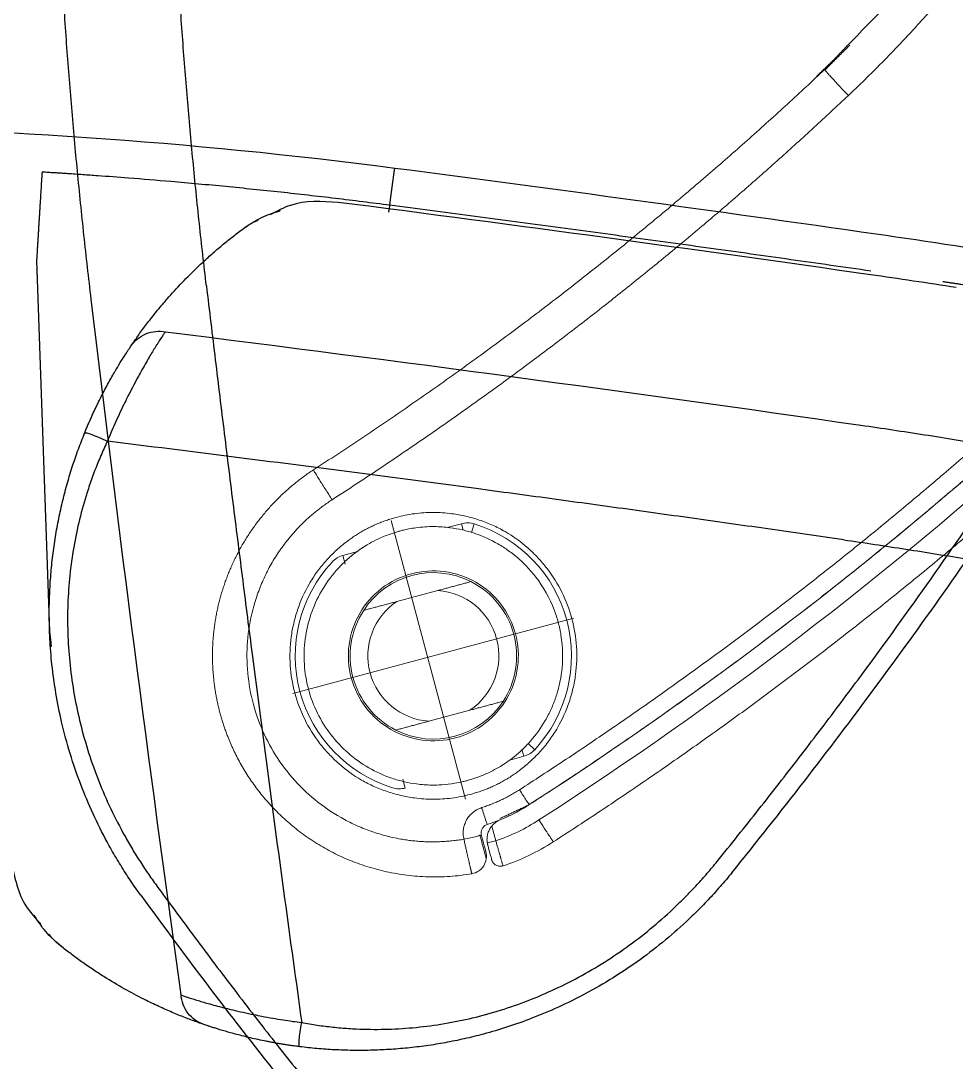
# Model space of a CAD drawing. Extents: x -4361 to 1554, y -156 to 2372.
# Drawn here: x -794.9 to -743.2, y 666.5 to 724.1 of the extents above; entities that cross this region are included whole.
import ezdxf

# ---------------------------------------------------------------- set-up
doc = ezdxf.new("R2010")
doc.units = 0
doc.header["$LTSCALE"] = 20
doc.header["$MEASUREMENT"] = 0
doc.linetypes.add('CENTER', pattern=[2, 1.25, -0.25, 0.25, -0.25])
doc.layers.get('0').update_dxf_attribs({"linetype": 'CONTINUOUS'})
doc.layers.add('#1-CEN', color=1, linetype='CENTER', lineweight=20)
doc.layers.add('CENTER', color=2, linetype='CENTER')

# ---------------------------------------------------------------- blocks, each defined once
blk = doc.blocks.new('A$C151ae08b')
at = {"layer": '#1-CEN'}
for p, q in [((53.578, 42.198), (53.578, 38.254)), ((55.499, 40.306), (51.59, 40.306))]:
    blk.add_line(p, q, dxfattribs=at)
at = {"color": 7, "linetype": 'Continuous', "lineweight": 15}
for p, q in [((52.069, 41.058), (51.946, 41.058)), ((55.21, 41.058), (55.088, 41.058)), ((55.21, 40.853), (55.21, 41.058)), ((52.738, 40.514), (52.738, 39.938)), ((52.738, 40.514), (52.738, 39.938)), ((54.418, 39.938), (54.418, 40.514)), ((54.418, 39.938), (54.418, 40.514)), ((50.937, 40.058), (51.145, 40.058)), ((51.946, 39.591), (51.946, 39.395)), ((55.21, 39.395), (55.21, 39.595)), ((51.946, 39.395), (52.039, 39.395)), ((55.21, 39.395), (55.119, 39.395)), ((51.994, 39.229), (52.098, 39.294)), ((55.162, 39.229), (55.058, 39.294))]:
    blk.add_line(p, q, dxfattribs=at)
for radius, start, end in [(1.128, 41.8683, 138.1317), (1.128, 41.8683, 138.1317), (0.888, 18.9246, 161.0754), (0.888, 18.9246, 161.0754), (1.128, 138.1317, 221.8683), (1.128, 138.1317, 221.8683), (1.128, 318.1317, 41.8683), (1.128, 318.1317, 41.8683), (0.888, 198.9246, 341.0754), (0.888, 198.9246, 341.0754), (1.128, 221.8683, 318.1317), (1.128, 221.8683, 318.1317)]:
    blk.add_arc((53.578, 40.226), radius, start, end, dxfattribs=at)
for points, knots in [([(56.434, 41.144), (56.426, 41.169), (56.409, 41.22), (56.381, 41.295), (56.351, 41.369), (56.319, 41.442), (56.286, 41.514), (56.251, 41.584), (56.214, 41.654), (56.175, 41.722), (56.135, 41.788), (56.094, 41.854), (56.051, 41.918), (56.006, 41.98), (55.961, 42.042), (55.914, 42.101), (55.866, 42.16), (55.816, 42.217), (55.765, 42.272), (55.714, 42.326), (55.661, 42.378), (55.607, 42.429), (55.552, 42.478), (55.496, 42.526), (55.44, 42.572), (55.382, 42.616), (55.324, 42.659), (55.265, 42.7), (55.205, 42.74), (55.145, 42.778), (55.084, 42.814), (55.023, 42.849), (54.961, 42.882), (54.898, 42.914), (54.835, 42.944), (54.772, 42.972), (54.708, 42.999), (54.645, 43.024), (54.58, 43.048), (54.516, 43.07), (54.452, 43.09), (54.387, 43.109), (54.322, 43.126), (54.258, 43.142), (54.193, 43.157), (54.128, 43.169), (54.064, 43.181), (53.999, 43.191), (53.935, 43.199), (53.871, 43.206), (53.807, 43.212), (53.743, 43.216), (53.679, 43.219), (53.616, 43.22), (53.553, 43.22), (53.49, 43.219), (53.428, 43.217), (53.366, 43.213), (53.305, 43.208), (53.232, 43.2), (53.147, 43.189), (53.049, 43.173), (52.95, 43.154), (52.85, 43.131), (52.749, 43.104), (52.648, 43.073), (52.546, 43.037), (52.444, 42.998), (52.342, 42.954), (52.241, 42.905), (52.139, 42.852), (52.039, 42.795), (51.939, 42.732), (51.84, 42.665), (51.743, 42.593), (51.647, 42.515), (51.554, 42.433), (51.463, 42.346), (51.374, 42.254), (51.289, 42.157), (51.206, 42.054), (51.127, 41.947), (51.052, 41.836), (50.982, 41.719), (50.915, 41.598), (50.854, 41.472), (50.798, 41.343), (50.747, 41.209), (50.702, 41.071), (50.664, 40.93), (50.631, 40.785), (50.606, 40.637), (50.595, 40.537), (50.59, 40.487)], [0, 0, 0, 0, 0.009798, 0.019556, 0.029273, 0.03895, 0.048585, 0.058178, 0.067728, 0.077235, 0.0867, 0.096122, 0.105501, 0.114839, 0.124134, 0.133387, 0.142599, 0.15177, 0.160899, 0.169988, 0.179036, 0.188043, 0.197009, 0.205935, 0.21482, 0.223663, 0.232466, 0.241228, 0.249948, 0.258627, 0.267266, 0.275863, 0.28442, 0.292935, 0.30141, 0.309845, 0.318238, 0.32659, 0.334902, 0.343173, 0.351403, 0.359592, 0.36774, 0.375847, 0.383913, 0.391939, 0.399924, 0.407868, 0.415772, 0.423634, 0.431456, 0.439237, 0.446977, 0.454676, 0.462335, 0.469952, 0.477529, 0.485064, 0.492559, 0.500014, 0.511881, 0.523953, 0.536231, 0.548713, 0.5614, 0.574291, 0.587388, 0.60069, 0.614197, 0.627909, 0.641826, 0.655947, 0.670273, 0.684804, 0.69954, 0.714482, 0.729628, 0.74498, 0.760536, 0.776297, 0.792264, 0.808437, 0.824817, 0.841403, 0.858195, 0.875192, 0.892394, 0.909803, 0.927419, 0.945245, 0.963282, 0.981533, 1, 1, 1, 1]), ([(51.07, 40.47), (51.072, 40.496), (51.078, 40.549), (51.089, 40.627), (51.103, 40.705), (51.119, 40.781), (51.137, 40.857), (51.157, 40.933), (51.18, 41.007), (51.205, 41.081), (51.232, 41.154), (51.262, 41.226), (51.312, 41.339), (51.391, 41.49), (51.506, 41.672), (51.637, 41.844), (51.83, 42.057), (52.104, 42.292), (52.476, 42.513), (52.88, 42.667), (53.304, 42.75), (53.737, 42.76), (54.165, 42.696), (54.575, 42.561), (54.894, 42.391), (55.128, 42.224), (55.292, 42.085), (55.444, 41.931), (55.567, 41.784), (55.665, 41.648), (55.742, 41.528), (55.812, 41.403), (55.874, 41.274), (55.93, 41.141), (55.962, 41.05), (55.978, 41.004)], [0, 0, 0, 0, 0.011558, 0.023044, 0.03447, 0.045846, 0.057182, 0.068489, 0.079778, 0.091061, 0.102348, 0.11365, 0.124977, 0.156328, 0.187596, 0.218839, 0.250128, 0.312583, 0.375059, 0.437529, 0.499998, 0.562467, 0.624938, 0.687413, 0.749869, 0.78114, 0.812401, 0.843648, 0.875019, 0.89576, 0.916447, 0.937148, 0.957929, 0.978858, 1, 1, 1, 1]), ([(55.522, 40.229), (55.522, 40.252), (55.521, 40.299), (55.517, 40.369), (55.511, 40.439), (55.503, 40.508), (55.491, 40.576), (55.478, 40.643), (55.462, 40.71), (55.443, 40.777), (55.422, 40.842), (55.399, 40.907), (55.358, 41.009), (55.294, 41.145), (55.196, 41.309), (55.083, 41.463), (54.912, 41.652), (54.714, 41.813), (54.495, 41.943), (54.266, 42.052), (53.96, 42.146), (53.578, 42.182), (53.197, 42.146), (52.891, 42.052), (52.662, 41.943), (52.443, 41.813), (52.244, 41.652), (52.074, 41.463), (51.961, 41.31), (51.863, 41.145), (51.79, 40.992), (51.737, 40.854), (51.7, 40.733), (51.671, 40.61), (51.65, 40.485), (51.637, 40.357), (51.635, 40.272), (51.634, 40.229)], [0, 0, 0, 0, 0.01158, 0.023074, 0.034497, 0.045863, 0.057188, 0.068485, 0.079771, 0.091059, 0.102365, 0.113704, 0.12509, 0.156373, 0.187616, 0.219061, 0.250139, 0.312584, 0.34385, 0.375109, 0.437393, 0.500008, 0.562601, 0.624906, 0.656143, 0.687432, 0.749876, 0.780933, 0.812399, 0.84362, 0.874925, 0.895755, 0.916469, 0.937158, 0.957916, 0.978833, 1, 1, 1, 1]), ([(55.162, 41.224), (54.82, 41.768), (54.221, 42.098), (52.935, 42.098), (52.337, 41.768), (51.994, 41.224)], [0, 0, 0, 0, 0.5, 0.5, 1, 1, 1, 1]), ([(51.826, 40.226), (51.827, 40.244), (51.827, 40.3), (51.834, 40.414), (51.855, 40.556), (51.896, 40.725), (51.952, 40.886), (52.03, 41.052), (52.148, 41.249), (52.331, 41.473), (52.599, 41.692), (52.904, 41.855), (53.234, 41.956), (53.578, 41.99), (53.922, 41.956), (54.253, 41.855), (54.558, 41.692), (54.825, 41.473), (55.009, 41.249), (55.127, 41.052), (55.205, 40.886), (55.261, 40.725), (55.301, 40.556), (55.322, 40.414), (55.33, 40.3), (55.33, 40.244), (55.33, 40.226)], [0, 0, 0, 0, 0.009587, 0.03044, 0.062553, 0.087906, 0.125097, 0.15545, 0.187645, 0.250115, 0.312586, 0.375058, 0.437529, 0.5, 0.562471, 0.624942, 0.687414, 0.749885, 0.812355, 0.844549, 0.874903, 0.912094, 0.937447, 0.969568, 0.990422, 1, 1, 1, 1]), ([(52.426, 40.226), (52.426, 40.377), (52.456, 40.528), (52.572, 40.806), (52.657, 40.934), (52.87, 41.147), (52.998, 41.233), (53.277, 41.348), (53.428, 41.378), (53.729, 41.378), (53.88, 41.348), (54.159, 41.233), (54.286, 41.147), (54.5, 40.934), (54.585, 40.806), (54.7, 40.528), (54.73, 40.377), (54.73, 40.226)], [0, 0, 0, 0, 0.125, 0.125, 0.25, 0.25, 0.375, 0.375, 0.5, 0.5, 0.625, 0.625, 0.75, 0.75, 0.875, 0.875, 1, 1, 1, 1]), ([(56.434, 41.144), (56.434, 41.145), (56.424, 41.142), (56.379, 41.129), (56.344, 41.119), (56.255, 41.092), (56.201, 41.075), (56.089, 41.039), (56.031, 41.021), (55.978, 41.004)], [0, 0, 0, 0, 0.25, 0.25, 0.5, 0.5, 0.75, 0.75, 1, 1, 1, 1]), ([(59.883, 33.048), (59.829, 33.149), (59.721, 33.35), (59.561, 33.654), (59.403, 33.961), (59.245, 34.272), (59.089, 34.585), (58.934, 34.902), (58.781, 35.222), (58.629, 35.545), (58.478, 35.871), (58.329, 36.2), (58.181, 36.533), (58.036, 36.869), (57.891, 37.207), (57.749, 37.55), (57.608, 37.895), (57.47, 38.243), (57.333, 38.595), (57.198, 38.95), (57.065, 39.307), (56.935, 39.669), (56.806, 40.033), (56.68, 40.4), (56.555, 40.771), (56.475, 41.019), (56.435, 41.144)], [0, 0, 0, 0, 0.038731, 0.077717, 0.116958, 0.156455, 0.196207, 0.236214, 0.276476, 0.316994, 0.357767, 0.398796, 0.44008, 0.481619, 0.523413, 0.565462, 0.607767, 0.650328, 0.693143, 0.736214, 0.77954, 0.823121, 0.866958, 0.91105, 0.955397, 1, 1, 1, 1]), ([(55.978, 41.004), (56.013, 40.895), (56.083, 40.678), (56.191, 40.353), (56.302, 40.029), (56.415, 39.705), (56.53, 39.383), (56.647, 39.062), (56.766, 38.741), (56.888, 38.421), (57.012, 38.102), (57.138, 37.784), (57.267, 37.467), (57.398, 37.151), (57.569, 36.745), (57.783, 36.252), (58.043, 35.672), (58.311, 35.096), (58.587, 34.523), (58.87, 33.954), (59.16, 33.389), (59.36, 33.014), (59.46, 32.827)], [0, 0, 0, 0, 0.038503, 0.076992, 0.115469, 0.153937, 0.192395, 0.230848, 0.269296, 0.307742, 0.346187, 0.384634, 0.423084, 0.461539, 0.500001, 0.571422, 0.642824, 0.714221, 0.785625, 0.857048, 0.928502, 1, 1, 1, 1]), ([(50.59, 40.487), (50.587, 40.454), (50.591, 40.42), (50.612, 40.358), (50.629, 40.328), (50.674, 40.28), (50.702, 40.26), (50.763, 40.233), (50.796, 40.226), (50.829, 40.226)], [0, 0, 0, 0, 0.25, 0.25, 0.5, 0.5, 0.75, 0.75, 1, 1, 1, 1]), ([(51.07, 40.47), (51.06, 40.47), (51.041, 40.471), (51.012, 40.472), (50.984, 40.473), (50.956, 40.475), (50.929, 40.476), (50.903, 40.477), (50.877, 40.478), (50.853, 40.479), (50.829, 40.48), (50.806, 40.481), (50.785, 40.481), (50.764, 40.482), (50.744, 40.483), (50.726, 40.483), (50.709, 40.484), (50.693, 40.485), (50.678, 40.485), (50.664, 40.486), (50.652, 40.486), (50.64, 40.486), (50.63, 40.487), (50.621, 40.487), (50.613, 40.487), (50.606, 40.487), (50.601, 40.487), (50.596, 40.487), (50.593, 40.487), (50.591, 40.487), (50.59, 40.487), (50.59, 40.487)], [0, 0, 0, 0, 0.038964, 0.077555, 0.11582, 0.153765, 0.191392, 0.228696, 0.265675, 0.302324, 0.338637, 0.374614, 0.410251, 0.445553, 0.480526, 0.515178, 0.549526, 0.583579, 0.617347, 0.650832, 0.684034, 0.716951, 0.749581, 0.781919, 0.813964, 0.84571, 0.877158, 0.908307, 0.939157, 0.969714, 1, 1, 1, 1]), ([(51.07, 40.469), (51.068, 40.438), (51.066, 40.375), (51.063, 40.292), (51.062, 40.261), (51.062, 40.246)], [0, 0, 0, 0, 0.335722, 0.671475, 1, 1, 1, 1]), ([(51.421, 40.127), (51.42, 40.136), (51.419, 40.154), (51.414, 40.181), (51.408, 40.207), (51.4, 40.232), (51.385, 40.27), (51.358, 40.317), (51.314, 40.369), (51.261, 40.411), (51.202, 40.443), (51.137, 40.464), (51.092, 40.468), (51.07, 40.469)], [0, 0, 0, 0, 0.050911, 0.101081, 0.150778, 0.200279, 0.249863, 0.375145, 0.500061, 0.624759, 0.75035, 0.873771, 1, 1, 1, 1]), ([(50.733, 40.246), (50.735, 40.246), (50.738, 40.246), (50.765, 40.246), (50.827, 40.246), (50.939, 40.246), (51.026, 40.246), (51.07, 40.246)], [0, 0, 0, 0, 0.125679, 0.251263, 0.500649, 0.750124, 1, 1, 1, 1]), ([(51.062, 40.246), (51.062, 40.246), (51.062, 40.227), (51.061, 40.227), (51.061, 40.226)], [0, 0, 0, 0, 0.021022, 1, 1, 1, 1]), ([(50.703, 40.178), (50.687, 40.178), (50.671, 40.175), (50.641, 40.162), (50.627, 40.152), (50.605, 40.129), (50.596, 40.115), (50.585, 40.084), (50.583, 40.067), (50.583, 40.051)], [0, 0, 0, 0, 0.25, 0.25, 0.5, 0.5, 0.75, 0.75, 1, 1, 1, 1]), ([(50.911, 40.178), (50.854, 40.178), (50.801, 40.178), (50.725, 40.178), (50.703, 40.178), (50.703, 40.178)], [0, 0, 0, 0, 0.5, 0.5, 1, 1, 1, 1]), ([(50.829, 40.226), (50.829, 40.226), (50.83, 40.226), (50.833, 40.226), (50.839, 40.226), (50.849, 40.226), (50.867, 40.226), (50.895, 40.226), (50.931, 40.226), (50.971, 40.226), (51.015, 40.226), (51.046, 40.226), (51.061, 40.226)], [0, 0, 0, 0, 0.063757, 0.126291, 0.188156, 0.249923, 0.375187, 0.500142, 0.624673, 0.750352, 0.873695, 1, 1, 1, 1]), ([(50.911, 40.178), (50.916, 40.178), (50.925, 40.178), (50.934, 40.177), (50.939, 40.177)], [0, 0, 0, 0, 0.502174, 1, 1, 1, 1]), ([(50.937, 40.058), (50.937, 40.086), (50.938, 40.115), (50.938, 40.147), (50.938, 40.156), (50.939, 40.17), (50.939, 40.175), (50.939, 40.177)], [0, 0, 0, 0, 0.5, 0.5, 0.75, 0.75, 1, 1, 1, 1]), ([(51.145, 40.058), (51.142, 40.063), (51.135, 40.072), (51.124, 40.085), (51.112, 40.097), (51.097, 40.111), (51.076, 40.127), (51.041, 40.149), (51.004, 40.164), (50.967, 40.173), (50.949, 40.176), (50.939, 40.177)], [0, 0, 0, 0, 0.064569, 0.127958, 0.190266, 0.2516, 0.366935, 0.500293, 0.749656, 0.874024, 1, 1, 1, 1]), ([(51.061, 40.226), (51.067, 40.226), (51.077, 40.226), (51.094, 40.222), (51.111, 40.216), (51.128, 40.206), (51.144, 40.194), (51.158, 40.178), (51.17, 40.158), (51.178, 40.136), (51.18, 40.12), (51.181, 40.112)], [0, 0, 0, 0, 0.087055, 0.180122, 0.279203, 0.384299, 0.495411, 0.612538, 0.735679, 0.864833, 1, 1, 1, 1]), ([(51.181, 40.112), (51.181, 40.112), (51.187, 40.113), (51.211, 40.115), (51.23, 40.116), (51.273, 40.119), (51.3, 40.121), (51.358, 40.124), (51.39, 40.125), (51.421, 40.127)], [0, 0, 0, 0, 0.25, 0.25, 0.5, 0.5, 0.75, 0.75, 1, 1, 1, 1]), ([(51.522, 39.569), (51.515, 39.592), (51.501, 39.637), (51.482, 39.706), (51.466, 39.775), (51.453, 39.844), (51.441, 39.914), (51.432, 39.985), (51.425, 40.056), (51.422, 40.103), (51.421, 40.127)], [0, 0, 0, 0, 0.125469, 0.250536, 0.375333, 0.499996, 0.62466, 0.749458, 0.874527, 1, 1, 1, 1]), ([(51.634, 40.229), (51.635, 40.205), (51.635, 40.158), (51.639, 40.088), (51.645, 40.019), (51.653, 39.95), (51.664, 39.881), (51.678, 39.814), (51.694, 39.747), (51.712, 39.68), (51.733, 39.614), (51.756, 39.549), (51.797, 39.447), (51.861, 39.31), (51.959, 39.146), (52.072, 38.991), (52.242, 38.802), (52.441, 38.641), (52.66, 38.51), (52.89, 38.401), (53.196, 38.306), (53.578, 38.27), (53.961, 38.306), (54.267, 38.401), (54.497, 38.51), (54.715, 38.641), (54.914, 38.802), (55.085, 38.991), (55.198, 39.146), (55.295, 39.31), (55.368, 39.464), (55.421, 39.603), (55.458, 39.724), (55.487, 39.847), (55.507, 39.973), (55.52, 40.1), (55.522, 40.186), (55.522, 40.229)], [0, 0, 0, 0, 0.011582, 0.023078, 0.034502, 0.045869, 0.057193, 0.068491, 0.079775, 0.091063, 0.102368, 0.113705, 0.12509, 0.156376, 0.187616, 0.219061, 0.250139, 0.312584, 0.343851, 0.37511, 0.437394, 0.500008, 0.562601, 0.624906, 0.656143, 0.687432, 0.749876, 0.780933, 0.812399, 0.843617, 0.874925, 0.895753, 0.916464, 0.937153, 0.95791, 0.97883, 1, 1, 1, 1]), ([(55.33, 40.226), (55.33, 40.21), (55.33, 40.168), (55.326, 40.094), (55.316, 39.997), (55.298, 39.883), (55.262, 39.732), (55.207, 39.57), (55.126, 39.4), (55.009, 39.203), (54.862, 39.024), (54.692, 38.87), (54.559, 38.771), (54.411, 38.682), (54.155, 38.559), (53.866, 38.486), (53.578, 38.471), (53.29, 38.486), (53.008, 38.557), (52.751, 38.679), (52.603, 38.767), (52.465, 38.87), (52.295, 39.024), (52.148, 39.203), (52.03, 39.4), (51.95, 39.57), (51.894, 39.732), (51.856, 39.895), (51.836, 40.026), (51.827, 40.14), (51.827, 40.202), (51.826, 40.226)], [0, 0, 0, 0, 0.009075, 0.022527, 0.040356, 0.062561, 0.085144, 0.1251, 0.155903, 0.187646, 0.250115, 0.281387, 0.312659, 0.340302, 0.375204, 0.467591, 0.500003, 0.532401, 0.624801, 0.656247, 0.687347, 0.718619, 0.749891, 0.81236, 0.844102, 0.874906, 0.914864, 0.937446, 0.96608, 0.986933, 1, 1, 1, 1]), ([(54.73, 40.226), (54.73, 40.075), (54.7, 39.925), (54.585, 39.646), (54.5, 39.518), (54.286, 39.305), (54.159, 39.22), (53.88, 39.104), (53.729, 39.074), (53.428, 39.074), (53.277, 39.104), (52.998, 39.22), (52.87, 39.305), (52.657, 39.518), (52.572, 39.646), (52.456, 39.925), (52.426, 40.075), (52.426, 40.226)], [0, 0, 0, 0, 0.125, 0.125, 0.25, 0.25, 0.375, 0.375, 0.5, 0.5, 0.625, 0.625, 0.75, 0.75, 0.875, 0.875, 1, 1, 1, 1]), ([(50.937, 40.058), (50.928, 40.058), (50.909, 40.058), (50.881, 40.057), (50.854, 40.056), (50.829, 40.056), (50.805, 40.055), (50.784, 40.055), (50.764, 40.055), (50.747, 40.054), (50.731, 40.054), (50.718, 40.054), (50.706, 40.054), (50.696, 40.053), (50.676, 40.053), (50.649, 40.052), (50.62, 40.052), (50.599, 40.051), (50.586, 40.051), (50.584, 40.051), (50.583, 40.051)], [0, 0, 0, 0, 0.052082, 0.102812, 0.151858, 0.198915, 0.243712, 0.286017, 0.325634, 0.362404, 0.396204, 0.42694, 0.454546, 0.478977, 0.500205, 0.601749, 0.703772, 0.804962, 0.904071, 1, 1, 1, 1]), ([(51.293, 39.492), (51.293, 39.492), (51.299, 39.495), (51.322, 39.503), (51.339, 39.509), (51.381, 39.523), (51.406, 39.531), (51.462, 39.55), (51.493, 39.559), (51.522, 39.569)], [0, 0, 0, 0, 0.25, 0.25, 0.5, 0.5, 0.75, 0.75, 1, 1, 1, 1]), ([(54.783, 31.666), (54.729, 31.772), (54.622, 31.984), (54.463, 32.303), (54.306, 32.624), (54.151, 32.945), (53.999, 33.267), (53.849, 33.591), (53.701, 33.915), (53.555, 34.24), (53.411, 34.567), (53.27, 34.894), (53.13, 35.222), (52.947, 35.661), (52.724, 36.212), (52.466, 36.876), (52.216, 37.544), (51.975, 38.216), (51.743, 38.89), (51.596, 39.343), (51.522, 39.569)], [0, 0, 0, 0, 0.041701, 0.08339, 0.125068, 0.166737, 0.2084, 0.250057, 0.291711, 0.333364, 0.375018, 0.416674, 0.458335, 0.500001, 0.583324, 0.666631, 0.749937, 0.833257, 0.916606, 1, 1, 1, 1]), ([(50.722, 39.309), (50.722, 39.309), (50.729, 39.311), (50.762, 39.322), (50.787, 39.331), (50.853, 39.352), (50.893, 39.365), (50.976, 39.392), (51.019, 39.406), (51.059, 39.419)], [0, 0, 0, 0, 0.25, 0.25, 0.5, 0.5, 0.75, 0.75, 1, 1, 1, 1]), ([(51.293, 39.492), (51.33, 39.378), (51.404, 39.151), (51.517, 38.811), (51.632, 38.472), (51.75, 38.133), (51.87, 37.796), (51.992, 37.459), (52.116, 37.123), (52.243, 36.788), (52.371, 36.454), (52.502, 36.121), (52.636, 35.788), (52.816, 35.346), (53.048, 34.796), (53.334, 34.139), (53.63, 33.487), (53.934, 32.838), (54.246, 32.193), (54.462, 31.766), (54.569, 31.553)], [0, 0, 0, 0, 0.041701, 0.08339, 0.125068, 0.166737, 0.2084, 0.250057, 0.291711, 0.333364, 0.375018, 0.416674, 0.458335, 0.500001, 0.583324, 0.666631, 0.749937, 0.833257, 0.916606, 1, 1, 1, 1]), ([(54.035, 31.28), (53.98, 31.389), (53.869, 31.607), (53.706, 31.934), (53.546, 32.262), (53.388, 32.591), (53.232, 32.921), (53.078, 33.252), (52.927, 33.583), (52.779, 33.915), (52.632, 34.248), (52.488, 34.581), (52.347, 34.915), (52.207, 35.25), (52.071, 35.585), (51.936, 35.921), (51.804, 36.257), (51.674, 36.594), (51.547, 36.932), (51.422, 37.27), (51.299, 37.608), (51.179, 37.947), (51.061, 38.287), (50.946, 38.627), (50.832, 38.967), (50.759, 39.195), (50.722, 39.309)], [0, 0, 0, 0, 0.042109, 0.084179, 0.126211, 0.168205, 0.21016, 0.252076, 0.293954, 0.335794, 0.377595, 0.419358, 0.461082, 0.502768, 0.544416, 0.586025, 0.627595, 0.669127, 0.710621, 0.752076, 0.793493, 0.834871, 0.876211, 0.917513, 0.958775, 1, 1, 1, 1]), ([(51.994, 39.229), (52.337, 38.684), (52.935, 38.354), (54.221, 38.354), (54.82, 38.684), (55.162, 39.229)], [0, 0, 0, 0, 0.5, 0.5, 1, 1, 1, 1]), ([(59.868, 33.042), (59.864, 33.04), (59.857, 33.037), (59.814, 33.015), (59.76, 32.987), (59.693, 32.952), (59.594, 32.9), (59.513, 32.856), (59.46, 32.827)], [0, 0, 0, 0, 0.13939, 0.285187, 0.43407, 0.582974, 0.728831, 1, 1, 1, 1]), ([(59.46, 32.827), (59.494, 32.766), (59.561, 32.642), (59.664, 32.458), (59.77, 32.276), (59.877, 32.095), (59.987, 31.916), (60.099, 31.738), (60.212, 31.561), (60.328, 31.386), (60.447, 31.213), (60.567, 31.04), (60.689, 30.87), (61.022, 30.417), (61.592, 29.706), (62.453, 28.782), (63.38, 27.925), (64.133, 27.326), (64.67, 26.94), (64.966, 26.735), (65.267, 26.537), (65.571, 26.345), (65.881, 26.16), (66.194, 25.98), (66.406, 25.866), (66.512, 25.808)], [0, 0, 0, 0, 0.020905, 0.041786, 0.062647, 0.083491, 0.104321, 0.12514, 0.145951, 0.166757, 0.187561, 0.208366, 0.229176, 0.249993, 0.375215, 0.500001, 0.624847, 0.75001, 0.78568, 0.821339, 0.857001, 0.892682, 0.928399, 0.964166, 1, 1, 1, 1]), ([(70.173, 24.858), (70.103, 24.874), (69.416, 25.036), (68.162, 25.526), (66.445, 26.341), (64.837, 27.361), (63.353, 28.553), (62.022, 29.912), (60.929, 31.28), (60.367, 32.24), (60.125, 32.653)], [0, 0, 0, 0, 0.01652, 0.162221, 0.307825, 0.453378, 0.598897, 0.744402, 0.889948, 1, 1, 1, 1])]:
    blk.add_open_spline(points, degree=3, knots=knots, dxfattribs=at)
for points, degree in [([(51.994, 41.224), (51.963, 41.174), (51.946, 41.116), (51.946, 41.058)], 3), ([(55.21, 41.058), (55.21, 41.116), (55.194, 41.174), (55.162, 41.224)], 3), ([(52.738, 40.979), (52.738, 40.514)], 1), ([(52.738, 40.979), (52.738, 40.514)], 1), ([(54.418, 40.514), (54.418, 40.979)], 1), ([(54.418, 40.514), (54.418, 40.979)], 1), ([(51.181, 40.112), (51.191, 39.902), (51.229, 39.693), (51.293, 39.492)], 3), ([(50.583, 40.051), (50.598, 39.799), (50.645, 39.549), (50.722, 39.309)], 3), ([(51.059, 39.419), (50.992, 39.626), (50.951, 39.841), (50.937, 40.058)], 3), ([(51.145, 40.058), (51.173, 40.019), (51.191, 39.974), (51.197, 39.926)], 3), ([(51.293, 39.492), (51.248, 39.633), (51.216, 39.779), (51.197, 39.926)], 3), ([(51.214, 39.929), (51.293, 39.492)], 1), ([(52.738, 39.938), (52.738, 39.473)], 1), ([(52.738, 39.938), (52.738, 39.473)], 1), ([(54.418, 39.473), (54.418, 39.938)], 1), ([(54.418, 39.473), (54.418, 39.938)], 1), ([(54.349, 31.444), (53.041, 34.008), (51.939, 36.678), (51.059, 39.419)], 3), ([(51.293, 39.492), (52.17, 36.764), (53.267, 34.106), (54.569, 31.553)], 3), ([(51.946, 39.395), (51.946, 39.336), (51.963, 39.278), (51.994, 39.229)], 3), ([(55.162, 39.229), (55.194, 39.278), (55.21, 39.336), (55.21, 39.395)], 3), ([(59.822, 33.176), (59.986, 32.88)], 1), ([(59.883, 33.048), (59.868, 33.042)], 1), ([(60.115, 32.631), (59.875, 33.046)], 1), ([(60.125, 32.653), (59.883, 33.048)], 1)]:
    blk.add_open_spline(points, degree=degree, dxfattribs=at)
blk = doc.blocks.new('A$Cac67878c')
for points, knots in [([(15.995, 113.146), (15.085, 113.201), (13.752, 113.281), (12.599, 112.656), (12.234, 112.458)], [0, 0, 0, 0, 0.682719, 1, 1, 1, 1]), ([(10.777, 111.721), (11.093, 111.933), (11.721, 112.351), (12.44, 112.577), (12.797, 112.688)], [0, 0, 0, 0, 0.504412, 1, 1, 1, 1]), ([(10.618, 111.603), (10.916, 111.826), (11.215, 112.05), (11.559, 112.163), (11.56, 112.163)], [0, 0, 0, 0, 0.996979, 1, 1, 1, 1]), ([(4.527, 105.196), (4.587, 105.285), (4.71, 105.466), (4.906, 105.746), (5.114, 106.034), (5.333, 106.33), (5.565, 106.634), (5.81, 106.945), (6.068, 107.263), (6.34, 107.587), (6.791, 108.107), (7.448, 108.821), (8.231, 109.593), (8.919, 110.222), (9.48, 110.704), (10.04, 111.163), (10.428, 111.459), (10.618, 111.603)], [0, 0, 0, 0, 0.044218, 0.08924, 0.135068, 0.181705, 0.229151, 0.277408, 0.326479, 0.376363, 0.427064, 0.565742, 0.704438, 0.783432, 0.859018, 0.931205, 1, 1, 1, 1]), ([(6.432, 105.985), (6.415, 105.962), (6.382, 105.916), (6.326, 105.836), (6.265, 105.747), (6.198, 105.648), (6.127, 105.54), (6.051, 105.421), (5.969, 105.292), (5.806, 105.031), (5.519, 104.56), (5.177, 103.962), (4.862, 103.39), (4.616, 102.927), (4.362, 102.431), (4.115, 101.931), (3.88, 101.435), (3.641, 100.91), (3.424, 100.413), (3.291, 100.091), (3.227, 99.936)], [0, 0, 0, 0, 0.028179, 0.056848, 0.086002, 0.115633, 0.145733, 0.176291, 0.207297, 0.238736, 0.353622, 0.489337, 0.541151, 0.617963, 0.691785, 0.746851, 0.817431, 0.883133, 0.943966, 1, 1, 1, 1]), ([(4.526, 105.196), (4.623, 105.339), (4.743, 105.474), (5.024, 105.707), (5.185, 105.805), (5.53, 105.948), (5.713, 105.993), (6.078, 106.028), (6.26, 106.018), (6.432, 105.985)], [0, 0, 0, 0, 0.25, 0.25, 0.5, 0.5, 0.75, 0.75, 1, 1, 1, 1]), ([(1.966, 100.389), (1.996, 100.464), (2.057, 100.613), (2.151, 100.834), (2.246, 101.053), (2.342, 101.27), (2.44, 101.484), (2.539, 101.696), (2.639, 101.905), (2.838, 102.314), (3.138, 102.897), (3.519, 103.582), (3.865, 104.167), (4.111, 104.56), (4.274, 104.814), (4.377, 104.971), (4.463, 105.101), (4.505, 105.164), (4.527, 105.196)], [0, 0, 0, 0, 0.033441, 0.066811, 0.100156, 0.13352, 0.166947, 0.200482, 0.234168, 0.268048, 0.401302, 0.533314, 0.65831, 0.779655, 0.836418, 0.891816, 0.946215, 1, 1, 1, 1]), ([(44.888, 100.824), (45.476, 100.738), (46.651, 100.567), (48.41, 100.298), (50.165, 100.02), (51.917, 99.731), (53.665, 99.433), (55.411, 99.125), (57.155, 98.807), (58.896, 98.479), (60.635, 98.141), (62.373, 97.792), (64.11, 97.434), (65.847, 97.065), (67.583, 96.685), (69.319, 96.295), (71.292, 95.84), (73.532, 95.307), (76.07, 94.681), (78.702, 94.008), (81.427, 93.284), (84.25, 92.505), (87.171, 91.668), (90.193, 90.768), (93.32, 89.804), (95.433, 89.119), (96.51, 88.771)], [0, 0, 0, 0, 0.033573, 0.067095, 0.100574, 0.134018, 0.167433, 0.200829, 0.234213, 0.267593, 0.300977, 0.334372, 0.367786, 0.401228, 0.434705, 0.468225, 0.501796, 0.549156, 0.598394, 0.64955, 0.702674, 0.757819, 0.815048, 0.874433, 0.936053, 1, 1, 1, 1]), ([(5.071, 74.82), (4.974, 74.955), (4.78, 75.225), (4.499, 75.637), (4.225, 76.054), (3.959, 76.476), (3.701, 76.903), (3.451, 77.334), (3.009, 78.132), (2.414, 79.322), (1.493, 81.512), (0.653, 84.262), (0.194, 86.99), (0.034, 88.995), (0, 90.298), (0.024, 91.481), (0.09, 92.555), (0.198, 93.61), (0.345, 94.646), (0.531, 95.661), (0.752, 96.654), (1.007, 97.624), (1.295, 98.57), (1.611, 99.492), (1.848, 100.092), (1.966, 100.389)], [0, 0, 0, 0, 0.0185271, 0.0370541, 0.0555811, 0.074108, 0.0926349, 0.1111618, 0.1296887, 0.1942988, 0.2593204, 0.3943211, 0.5137289, 0.5669272, 0.6185207, 0.659028, 0.6990093, 0.7384653, 0.7773965, 0.8158036, 0.8536872, 0.8910479, 0.9278864, 0.9642035, 1, 1, 1, 1]), ([(1.966, 100.389), (1.973, 100.407), (2.016, 100.407), (2.155, 100.376), (2.25, 100.346), (2.46, 100.271), (2.591, 100.22), (2.89, 100.092), (3.059, 100.016), (3.227, 99.936)], [0, 0, 0, 0, 0.25, 0.25, 0.5, 0.5, 0.75, 0.75, 1, 1, 1, 1]), ([(3.227, 99.936), (3.165, 99.805), (3.041, 99.542), (2.866, 99.144), (2.697, 98.743), (2.537, 98.338), (2.384, 97.929), (2.239, 97.516), (1.986, 96.749), (1.665, 95.61), (1.346, 94.08), (1.13, 92.521), (0.982, 90.4), (1.07, 87.703), (1.525, 85.019), (2.107, 82.897), (2.656, 81.32), (3.31, 79.776), (3.941, 78.526), (4.494, 77.552), (4.931, 76.836), (5.391, 76.132), (5.717, 75.675), (5.88, 75.446)], [0, 0, 0, 0, 0.016827, 0.033657, 0.050497, 0.067353, 0.084231, 0.101138, 0.118081, 0.178036, 0.238307, 0.299312, 0.360621, 0.484948, 0.611402, 0.6756, 0.74012, 0.804939, 0.870063, 0.902442, 0.934869, 0.967377, 1, 1, 1, 1]), ([(43.943, 94.482), (42.588, 94.677), (39.879, 95.067), (35.815, 95.641), (31.749, 96.207), (27.683, 96.764), (22.731, 97.432), (16.869, 98.207), (10.072, 99.082), (5.516, 99.65), (3.227, 99.936)], [0, 0, 0, 0, 0.099941, 0.199868, 0.29978, 0.399679, 0.499565, 0.664716, 0.831527, 1, 1, 1, 1]), ([(43.943, 94.482), (44.516, 94.398), (45.662, 94.231), (47.38, 93.967), (49.097, 93.694), (50.811, 93.411), (52.525, 93.118), (54.236, 92.816), (55.946, 92.504), (57.653, 92.182), (59.359, 91.851), (61.064, 91.509), (62.766, 91.158), (64.466, 90.797), (66.164, 90.427), (67.86, 90.047), (71.102, 89.3), (75.877, 88.132), (80.739, 86.833), (84.893, 85.658), (87.953, 84.756), (91.019, 83.811), (93.059, 83.163), (94.105, 82.823), (94.471, 82.704)], [0, 0, 0, 0, 0.033456, 0.066912, 0.100367, 0.133822, 0.167277, 0.200732, 0.234187, 0.267642, 0.301098, 0.334554, 0.36801, 0.401467, 0.434925, 0.468382, 0.501839, 0.627058, 0.75227, 0.792437, 0.876386, 0.936526, 0.977731, 1, 1, 1, 1]), ([(5.88, 75.446), (6.243, 74.948), (6.968, 73.956), (8.063, 72.479), (9.16, 71.016), (10.26, 69.568), (11.364, 68.135), (12.47, 66.715), (14.549, 64.081), (17.649, 60.265), (21.144, 56.151), (23.993, 52.907), (26.155, 50.499), (28.343, 48.115), (30.556, 45.755), (32.796, 43.419), (35.061, 41.109), (37.351, 38.82), (38.899, 37.316), (39.673, 36.563)], [0, 0, 0, 0, 0.0358388, 0.0714845, 0.1069386, 0.1422022, 0.1772766, 0.2121632, 0.2468633, 0.3725112, 0.4980784, 0.5608369, 0.623575, 0.6863005, 0.7490206, 0.8117432, 0.8744755, 0.9372253, 1, 1, 1, 1]), ([(5.071, 74.82), (7.605, 71.332), (10.216, 67.899), (15.585, 61.15), (18.343, 57.834), (26.83, 48.07), (32.774, 41.807), (38.978, 35.816)], [0, 0, 0, 0, 0.25, 0.25, 0.5, 0.5, 1, 1, 1, 1])]:
    blk.add_open_spline(points, degree=3, knots=knots)
for points, degree in [([(10.777, 111.721), (10.755, 111.705)], 1), ([(6.432, 105.985), (19.388, 104.372), (32.018, 102.679), (44.888, 100.824)], 3)]:
    blk.add_open_spline(points, degree=degree)

msp = doc.modelspace()

# ---------------------------------------------------------------- linework, layer by layer
msp.add_line((-794.029, 710.859), (-793.313, 690.334))
at = {"flags": 128}
msp.add_lwpolyline([(-774.488, 713.927), (-774.396, 714.634), (-774.324, 715.19), (-774.271, 715.594), (-774.239, 715.847), (-774.225, 715.949), (-774.225, 715.951)], dxfattribs=at)
for centre, radius, start, end in [((-810.829, 434.32), 284, 82.59474, 96.40809), ((-1031.998, -1267.368), 2000, 81.824724, 82.594745), ((-1031.998, -1267.368), 1997.734, 81.824724, 82.676483), ((-1031.998, -1267.368), 1997.734, 81.824724, 82.676483), ((-804.475, 316.373), 400, 80.56224, 81.82472), ((-804.475, 316.373), 397.734, 81.13405, 81.82472), ((-804.475, 316.373), 397.734, 81.13398, 81.82472)]:
    msp.add_arc(centre, radius, start, end)
for points, knots in [([(-793.726, 715.761), (-793.727, 715.758), (-793.727, 715.751), (-793.729, 715.728), (-793.731, 715.695), (-793.735, 715.65), (-793.738, 715.593), (-793.743, 715.524), (-793.748, 715.442), (-793.754, 715.349), (-793.761, 715.243), (-793.768, 715.125), (-793.777, 714.994), (-793.785, 714.852), (-793.795, 714.699), (-793.805, 714.534), (-793.816, 714.36), (-793.827, 714.176), (-793.839, 713.983), (-793.852, 713.782), (-793.864, 713.574), (-793.878, 713.36), (-793.891, 713.14), (-793.905, 712.916), (-793.919, 712.689), (-793.933, 712.46), (-793.947, 712.229), (-793.961, 711.997), (-793.975, 711.766), (-793.989, 711.536), (-794.002, 711.308), (-794.016, 711.083), (-794.025, 710.933), (-794.029, 710.859)], [0, 0, 0, 0, 0.0297529, 0.0600009, 0.0907238, 0.1218982, 0.1534985, 0.1854959, 0.2178593, 0.2505551, 0.2835473, 0.3167977, 0.3502663, 0.3839114, 0.4176898, 0.4515574, 0.4854694, 0.5193806, 0.5532458, 0.5870201, 0.6206596, 0.654121, 0.6873628, 0.7203449, 0.7530294, 0.7853802, 0.8173638, 0.8489491, 0.8801077, 0.9108138, 0.9410443, 0.9707789, 1, 1, 1, 1]), ([(-793.726, 715.761), (-793.613, 715.754), (-793.385, 715.74), (-793.089, 715.721), (-792.831, 715.705), (-792.584, 715.689), (-792.13, 715.659), (-791.476, 715.615), (-790.359, 715.537), (-788.734, 715.415), (-786.371, 715.221), (-783.563, 714.964), (-780.531, 714.652), (-777.506, 714.31), (-775.494, 714.055), (-774.488, 713.927)], [0, 0, 0, 0, 0.017675, 0.035361, 0.046065, 0.05779, 0.073766, 0.116659, 0.159551, 0.247518, 0.369643, 0.527518, 0.685202, 0.842696, 1, 1, 1, 1]), ([(-777.344, 714.069), (-778.254, 714.124), (-779.587, 714.204), (-780.739, 713.579), (-781.105, 713.381)], [0, 0, 0, 0, 0.682719, 1, 1, 1, 1]), ([(-774.544, 713.532), (-774.543, 713.537), (-774.497, 713.881), (-774.493, 713.904), (-774.488, 713.927)], [0, 0, 0, 0, 0.0146312, 1, 1, 1, 1]), ([(-774.488, 713.927), (-773.009, 713.734), (-770.052, 713.348), (-765.616, 712.755), (-761.182, 712.153), (-756.749, 711.541), (-752.316, 710.92), (-749.362, 710.497), (-747.885, 710.286)], [0, 0, 0, 0, 0.166624, 0.333264, 0.499922, 0.666598, 0.83329, 1, 1, 1, 1]), ([(-782.721, 712.526), (-782.422, 712.749), (-782.123, 712.972), (-781.779, 713.085), (-781.778, 713.086)], [0, 0, 0, 0, 0.996979, 1, 1, 1, 1]), ([(-782.561, 712.644), (-782.245, 712.855), (-781.618, 713.274), (-780.898, 713.499), (-780.541, 713.611)], [0, 0, 0, 0, 0.504412, 1, 1, 1, 1]), ([(-788.812, 706.118), (-788.751, 706.208), (-788.628, 706.389), (-788.432, 706.669), (-788.225, 706.956), (-788.005, 707.253), (-787.773, 707.556), (-787.528, 707.867), (-787.27, 708.186), (-786.998, 708.51), (-786.548, 709.03), (-785.89, 709.744), (-785.108, 710.516), (-784.419, 711.144), (-783.859, 711.627), (-783.299, 712.085), (-782.91, 712.381), (-782.721, 712.526)], [0, 0, 0, 0, 0.044218, 0.08924, 0.135068, 0.181705, 0.229151, 0.277408, 0.326479, 0.376363, 0.427064, 0.565742, 0.704438, 0.783432, 0.859018, 0.931205, 1, 1, 1, 1]), ([(-743.908, 709.694), (-743.841, 709.684), (-743.709, 709.663), (-743.511, 709.633), (-743.313, 709.603), (-743.117, 709.573), (-742.823, 709.528), (-742.437, 709.47), (-741.968, 709.401), (-741.517, 709.335), (-740.947, 709.253), (-740.3, 709.163), (-739.767, 709.093), (-739.423, 709.052), (-739.208, 709.029), (-739.038, 709.014), (-738.93, 709.008), (-738.867, 709.008), (-738.833, 709.012), (-738.829, 709.017), (-738.827, 709.02)], [0, 0, 0, 0, 0.025305, 0.050543, 0.07575, 0.100963, 0.126219, 0.189242, 0.252174, 0.315043, 0.377781, 0.502813, 0.627408, 0.68963, 0.751786, 0.813834, 0.875917, 0.917131, 0.958429, 1, 1, 1, 1]), ([(-786.906, 706.908), (-786.923, 706.885), (-786.957, 706.839), (-787.013, 706.759), (-787.074, 706.67), (-787.14, 706.571), (-787.211, 706.462), (-787.288, 706.344), (-787.369, 706.215), (-787.532, 705.954), (-787.819, 705.483), (-788.161, 704.884), (-788.476, 704.313), (-788.722, 703.85), (-788.976, 703.353), (-789.224, 702.853), (-789.459, 702.358), (-789.697, 701.832), (-789.914, 701.336), (-790.047, 701.013), (-790.111, 700.859)], [0, 0, 0, 0, 0.028179, 0.056848, 0.086002, 0.115633, 0.145733, 0.176291, 0.207297, 0.238736, 0.353622, 0.489337, 0.541151, 0.617963, 0.691785, 0.746851, 0.817431, 0.883133, 0.943966, 1, 1, 1, 1]), ([(-788.812, 706.118), (-788.715, 706.262), (-788.595, 706.397), (-788.314, 706.63), (-788.153, 706.728), (-787.809, 706.871), (-787.626, 706.916), (-787.26, 706.95), (-787.078, 706.94), (-786.906, 706.908)], [0, 0, 0, 0, 0.25, 0.25, 0.5, 0.5, 0.75, 0.75, 1, 1, 1, 1]), ([(-791.373, 701.312), (-791.342, 701.387), (-791.281, 701.536), (-791.187, 701.757), (-791.092, 701.976), (-790.996, 702.193), (-790.898, 702.407), (-790.8, 702.619), (-790.7, 702.828), (-790.501, 703.237), (-790.201, 703.819), (-789.82, 704.505), (-789.473, 705.09), (-789.228, 705.483), (-789.064, 705.737), (-788.962, 705.893), (-788.876, 706.023), (-788.833, 706.087), (-788.812, 706.118)], [0, 0, 0, 0, 0.033441, 0.066811, 0.100156, 0.13352, 0.166947, 0.200482, 0.234168, 0.268048, 0.401302, 0.533314, 0.65831, 0.779655, 0.836418, 0.891816, 0.946215, 1, 1, 1, 1]), ([(-748.45, 701.747), (-747.862, 701.661), (-746.687, 701.49), (-744.928, 701.221), (-743.173, 700.942), (-741.421, 700.654), (-739.673, 700.356), (-737.927, 700.048), (-736.184, 699.73), (-734.443, 699.402), (-732.703, 699.064), (-730.965, 698.715), (-729.228, 698.356), (-727.492, 697.987), (-725.756, 697.608), (-724.02, 697.218), (-722.046, 696.763), (-719.806, 696.23), (-717.268, 695.604), (-714.637, 694.931), (-711.911, 694.206), (-709.088, 693.428), (-706.167, 692.591), (-703.145, 691.691), (-700.018, 690.727), (-697.905, 690.042), (-696.829, 689.694)], [0, 0, 0, 0, 0.033573, 0.067095, 0.100574, 0.134018, 0.167433, 0.200829, 0.234213, 0.267593, 0.300977, 0.334372, 0.367786, 0.401228, 0.434705, 0.468225, 0.501796, 0.549156, 0.598394, 0.64955, 0.702674, 0.757819, 0.815048, 0.874433, 0.936053, 1, 1, 1, 1]), ([(-788.267, 675.743), (-788.364, 675.878), (-788.558, 676.148), (-788.84, 676.56), (-789.114, 676.977), (-789.38, 677.399), (-789.638, 677.825), (-789.887, 678.257), (-790.33, 679.055), (-790.925, 680.245), (-791.845, 682.435), (-792.685, 685.185), (-793.145, 687.913), (-793.304, 689.918), (-793.338, 691.22), (-793.314, 692.404), (-793.248, 693.477), (-793.14, 694.533), (-792.993, 695.568), (-792.808, 696.584), (-792.586, 697.577), (-792.331, 698.547), (-792.043, 699.493), (-791.727, 700.415), (-791.49, 701.014), (-791.373, 701.312)], [0, 0, 0, 0, 0.0185271, 0.0370541, 0.0555811, 0.074108, 0.0926349, 0.1111618, 0.1296887, 0.1942988, 0.2593204, 0.3943211, 0.5137289, 0.5669272, 0.6185207, 0.659028, 0.6990093, 0.7384653, 0.7773965, 0.8158036, 0.8536872, 0.8910479, 0.9278864, 0.9642035, 1, 1, 1, 1]), ([(-791.373, 701.312), (-791.366, 701.329), (-791.323, 701.329), (-791.184, 701.299), (-791.088, 701.269), (-790.878, 701.194), (-790.748, 701.142), (-790.448, 701.015), (-790.28, 700.939), (-790.111, 700.859)], [0, 0, 0, 0, 0.25, 0.25, 0.5, 0.5, 0.75, 0.75, 1, 1, 1, 1]), ([(-790.111, 700.859), (-790.173, 700.727), (-790.297, 700.465), (-790.473, 700.067), (-790.641, 699.665), (-790.802, 699.26), (-790.955, 698.852), (-791.1, 698.439), (-791.353, 697.672), (-791.673, 696.533), (-791.992, 695.003), (-792.209, 693.444), (-792.356, 691.322), (-792.268, 688.626), (-791.814, 685.941), (-791.231, 683.82), (-790.683, 682.243), (-790.028, 680.699), (-789.397, 679.449), (-788.845, 678.475), (-788.407, 677.759), (-787.947, 677.055), (-787.622, 676.598), (-787.458, 676.369)], [0, 0, 0, 0, 0.016827, 0.033657, 0.050497, 0.067353, 0.084231, 0.101138, 0.118081, 0.178036, 0.238307, 0.299312, 0.360621, 0.484948, 0.611402, 0.6756, 0.74012, 0.804939, 0.870063, 0.902442, 0.934869, 0.967377, 1, 1, 1, 1]), ([(-749.396, 695.405), (-750.75, 695.6), (-753.459, 695.989), (-757.524, 696.563), (-761.589, 697.129), (-765.655, 697.687), (-770.607, 698.355), (-776.47, 699.129), (-783.266, 700.005), (-787.822, 700.573), (-790.111, 700.859)], [0, 0, 0, 0, 0.099941, 0.199868, 0.29978, 0.399679, 0.499565, 0.664716, 0.831527, 1, 1, 1, 1]), ([(-749.396, 695.405), (-748.822, 695.321), (-747.676, 695.153), (-745.958, 694.889), (-744.242, 694.617), (-742.527, 694.334), (-740.814, 694.041), (-739.102, 693.739), (-737.393, 693.427), (-735.685, 693.105), (-733.979, 692.773), (-732.275, 692.432), (-730.573, 692.081), (-728.873, 691.72), (-727.174, 691.35), (-725.479, 690.969), (-722.236, 690.223), (-717.461, 689.055), (-712.6, 687.756), (-708.445, 686.581), (-705.385, 685.679), (-702.319, 684.734), (-700.279, 684.086), (-699.234, 683.746), (-698.867, 683.627)], [0, 0, 0, 0, 0.033456, 0.066912, 0.100367, 0.133822, 0.167277, 0.200732, 0.234187, 0.267642, 0.301098, 0.334554, 0.36801, 0.401467, 0.434925, 0.468382, 0.501839, 0.627058, 0.75227, 0.792437, 0.876386, 0.936526, 0.977731, 1, 1, 1, 1]), ([(-793.281, 689.737), (-793.278, 689.735), (-793.271, 689.73), (-793.226, 689.727), (-793.206, 689.726)], [0, 0, 0, 0, 0.553571, 1, 1, 1, 1]), ([(-787.458, 676.369), (-787.095, 675.871), (-786.371, 674.879), (-785.275, 673.402), (-784.178, 671.939), (-783.078, 670.491), (-781.975, 669.057), (-780.869, 667.638), (-778.789, 665.003), (-775.689, 661.188), (-772.194, 657.073), (-769.345, 653.83), (-767.184, 651.421), (-764.996, 649.037), (-762.782, 646.678), (-760.543, 644.342), (-758.277, 642.031), (-755.987, 639.743), (-754.439, 638.239), (-753.665, 637.486)], [0, 0, 0, 0, 0.0358388, 0.0714845, 0.1069386, 0.1422022, 0.1772766, 0.2121632, 0.2468633, 0.3725112, 0.4980784, 0.5608369, 0.623575, 0.6863005, 0.7490206, 0.8117432, 0.8744755, 0.9372253, 1, 1, 1, 1]), ([(-788.267, 675.743), (-785.733, 672.255), (-783.122, 668.822), (-777.754, 662.073), (-774.996, 658.756), (-766.508, 648.993), (-760.565, 642.73), (-754.36, 636.739)], [0, 0, 0, 0, 0.25, 0.25, 0.5, 0.5, 1, 1, 1, 1])]:
    msp.add_open_spline(points, degree=3, knots=knots)
for points, degree in [([(-782.561, 712.644), (-782.583, 712.628)], 1), ([(-786.906, 706.908), (-773.95, 705.295), (-761.32, 703.602), (-748.45, 701.747)], 3), ([(-793.313, 690.334), (-793.222, 689.506)], 1)]:
    msp.add_open_spline(points, degree=degree)
at = {"layer": 'CENTER', "color": 1, "linetype": 'CENTER', "ltscale": 2}
msp.add_arc((-818.144, 649.4), 480.222, 355.55686, 87.16233, dxfattribs=at)

# ---------------------------------------------------------------- block references
at = {"rotation": 105}
msp.add_blockref('A$Cac67878c', (-682.002, 691.452), dxfattribs=at)
at = {"xscale": 4.08, "yscale": 4.08, "zscale": 4.08, "rotation": 105}
msp.add_blockref('A$C151ae08b', (-556.979, 520.314), dxfattribs=at)

doc.saveas('drawing.dxf')
